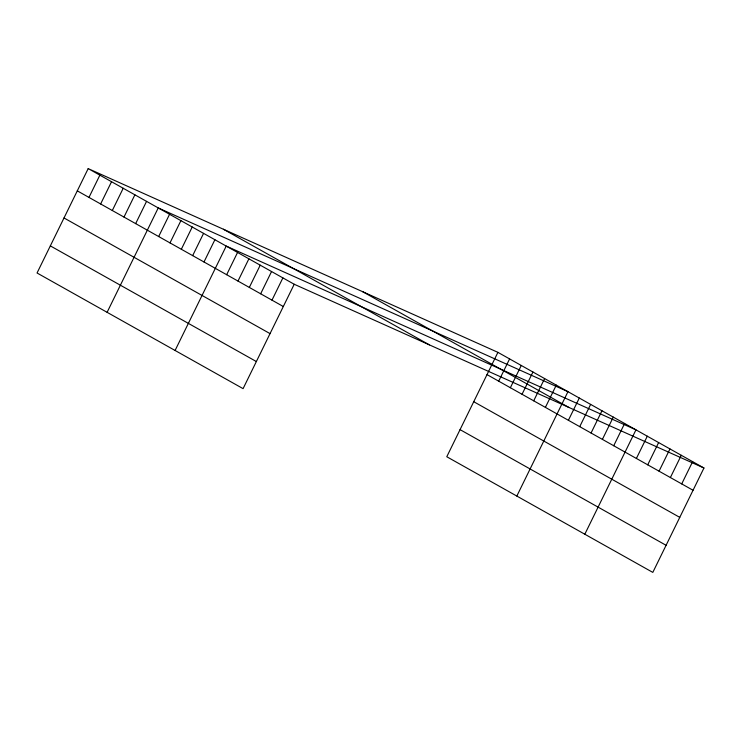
<?xml version="1.0" encoding="UTF-8"?>
<svg xmlns="http://www.w3.org/2000/svg" width="741" height="741" viewBox="0 0 741 741"><rect width="100%" height="100%" fill="white"/><g stroke="black" fill="none" stroke-linecap="round" stroke-linejoin="round"><path stroke-width="1.11" d="M88.188 168.605L37.05 272.994L243.085 388.645L294.223 284.257L88.188 168.605L497.915 352.355L703.95 468.006L652.812 572.395L446.777 456.743L497.915 352.355M88.966 197.412L99.868 175.154M100.637 203.96L111.539 181.712M112.308 210.518L123.219 188.26M123.988 217.076L134.89 194.818M135.659 223.625L146.561 201.367M107.102 312.313L158.241 207.925L567.967 391.674L516.829 496.062M158.667 236.536L169.569 214.288M170.004 242.9L180.906 220.642M181.332 249.263L192.234 227.005M192.669 255.626L203.571 233.369M203.997 261.981L214.899 239.732M175.089 350.474L226.227 246.086L635.963 429.845L584.816 534.233M226.663 274.707L237.565 252.449M237.991 281.071L248.893 258.813M249.328 287.425L260.23 265.176M260.656 293.788L271.558 271.53M271.984 300.151L282.886 277.894M498.693 381.161L509.595 358.913M510.364 387.719L521.266 365.461M522.044 394.268L532.946 372.019M533.715 400.825L544.616 378.568M545.395 407.383L556.296 385.125M568.393 420.295L579.305 398.037M579.731 426.659L590.633 404.401M591.059 433.013L601.961 410.764M602.396 439.376L613.298 417.118M613.724 445.739L624.626 423.481M636.389 458.457L647.291 436.208M647.717 464.82L658.619 442.562M659.055 471.183L669.957 448.926M670.383 477.547L681.285 455.289M681.72 483.901L692.622 461.652M294.223 284.257L703.95 468.006M362.71 291.713L568.736 407.374M487.013 374.613L693.048 490.264M223.402 229.238L429.428 344.898M473.74 401.715L679.766 517.366M77.286 190.854L283.321 306.515M460.059 429.641L666.085 545.293M64.013 217.965L270.039 333.617M50.332 245.882L256.358 361.543"/></g></svg>
